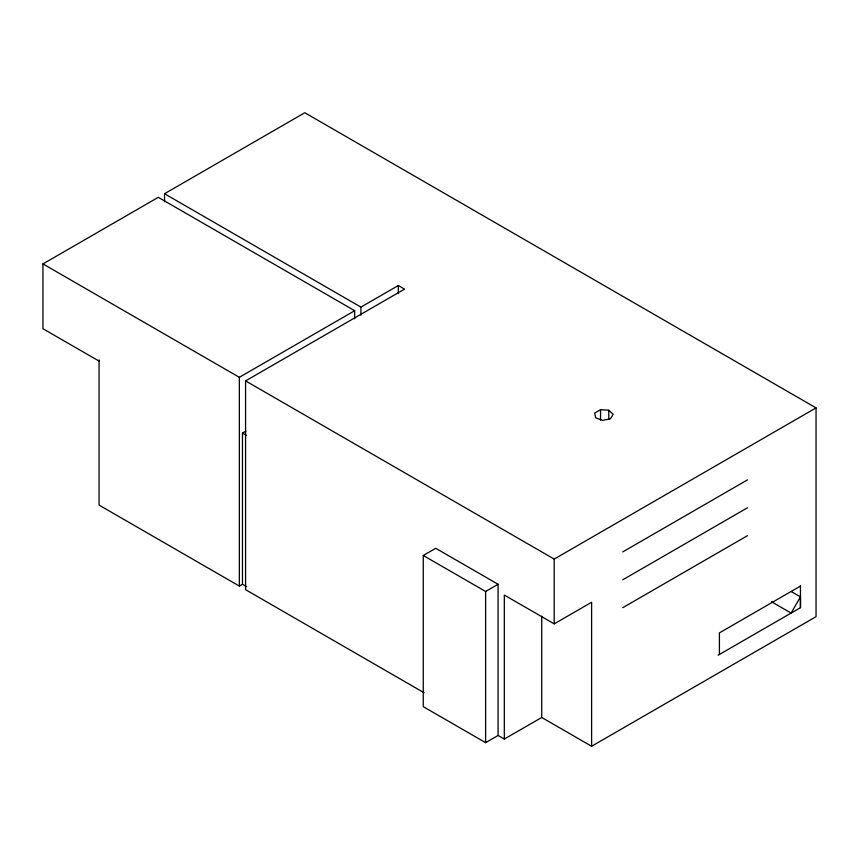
<?xml version="1.0" encoding="UTF-8"?>
<svg xmlns="http://www.w3.org/2000/svg" width="859" height="859" viewBox="0 0 859 859"><rect width="100%" height="100%" fill="white"/><g stroke="black" fill="none" stroke-linecap="round" stroke-linejoin="round"><path stroke-width="1.29" d="M718.167 655.192L800.459 607.678L800.459 596.876L791.225 591.55M800.459 596.876L791.107 613.079L771.425 601.719M99.064 361.113L42.95 328.707L42.95 263.917L158.292 197.323L354.681 310.711L354.681 318.743M164.531 201.725L164.531 193.726L304.805 112.733L816.05 407.896L816.05 616.676L591.604 746.267L541.728 717.469L504.319 739.062L498.08 735.465L485.614 742.659L423.262 706.667L423.262 555.483L435.738 548.289L498.08 584.281L498.08 735.465M42.95 263.917L239.339 377.305L354.681 310.711M164.531 193.726L360.92 307.114L398.329 285.521L404.557 289.118L245.577 380.902L245.577 589.682L424.142 692.773M246.619 586.686L242.463 584.281L242.463 433.097L245.899 431.111M99.064 359.889L99.064 505.092L239.339 586.085L242.463 584.281M600.548 409.689L594.696 413.072L595.62 417.818L602.631 420.362L610.448 418.784L613.176 414.274L608.773 410.226L600.548 409.689L600.548 420.158M423.262 555.483L485.614 591.475L498.08 584.281M245.577 380.902L554.195 559.08L816.05 407.896M622.775 551.886L747.47 479.891M622.775 579.782L747.47 507.787M504.319 739.062L504.319 595.083L554.195 623.87L591.604 602.277L591.604 746.267M622.775 607.678L747.47 535.683M800.459 586.085L719.413 632.879L719.413 654.472M242.463 433.097L246.619 435.502M800.459 585.451L800.459 607.678M608.773 410.226L608.773 419.385M554.195 559.08L554.195 623.87M541.728 616.139L541.728 717.469M485.614 591.475L485.614 742.659M398.329 285.521L398.329 293.52M360.92 307.114L360.92 315.113M239.339 377.305L239.339 586.085"/></g></svg>
